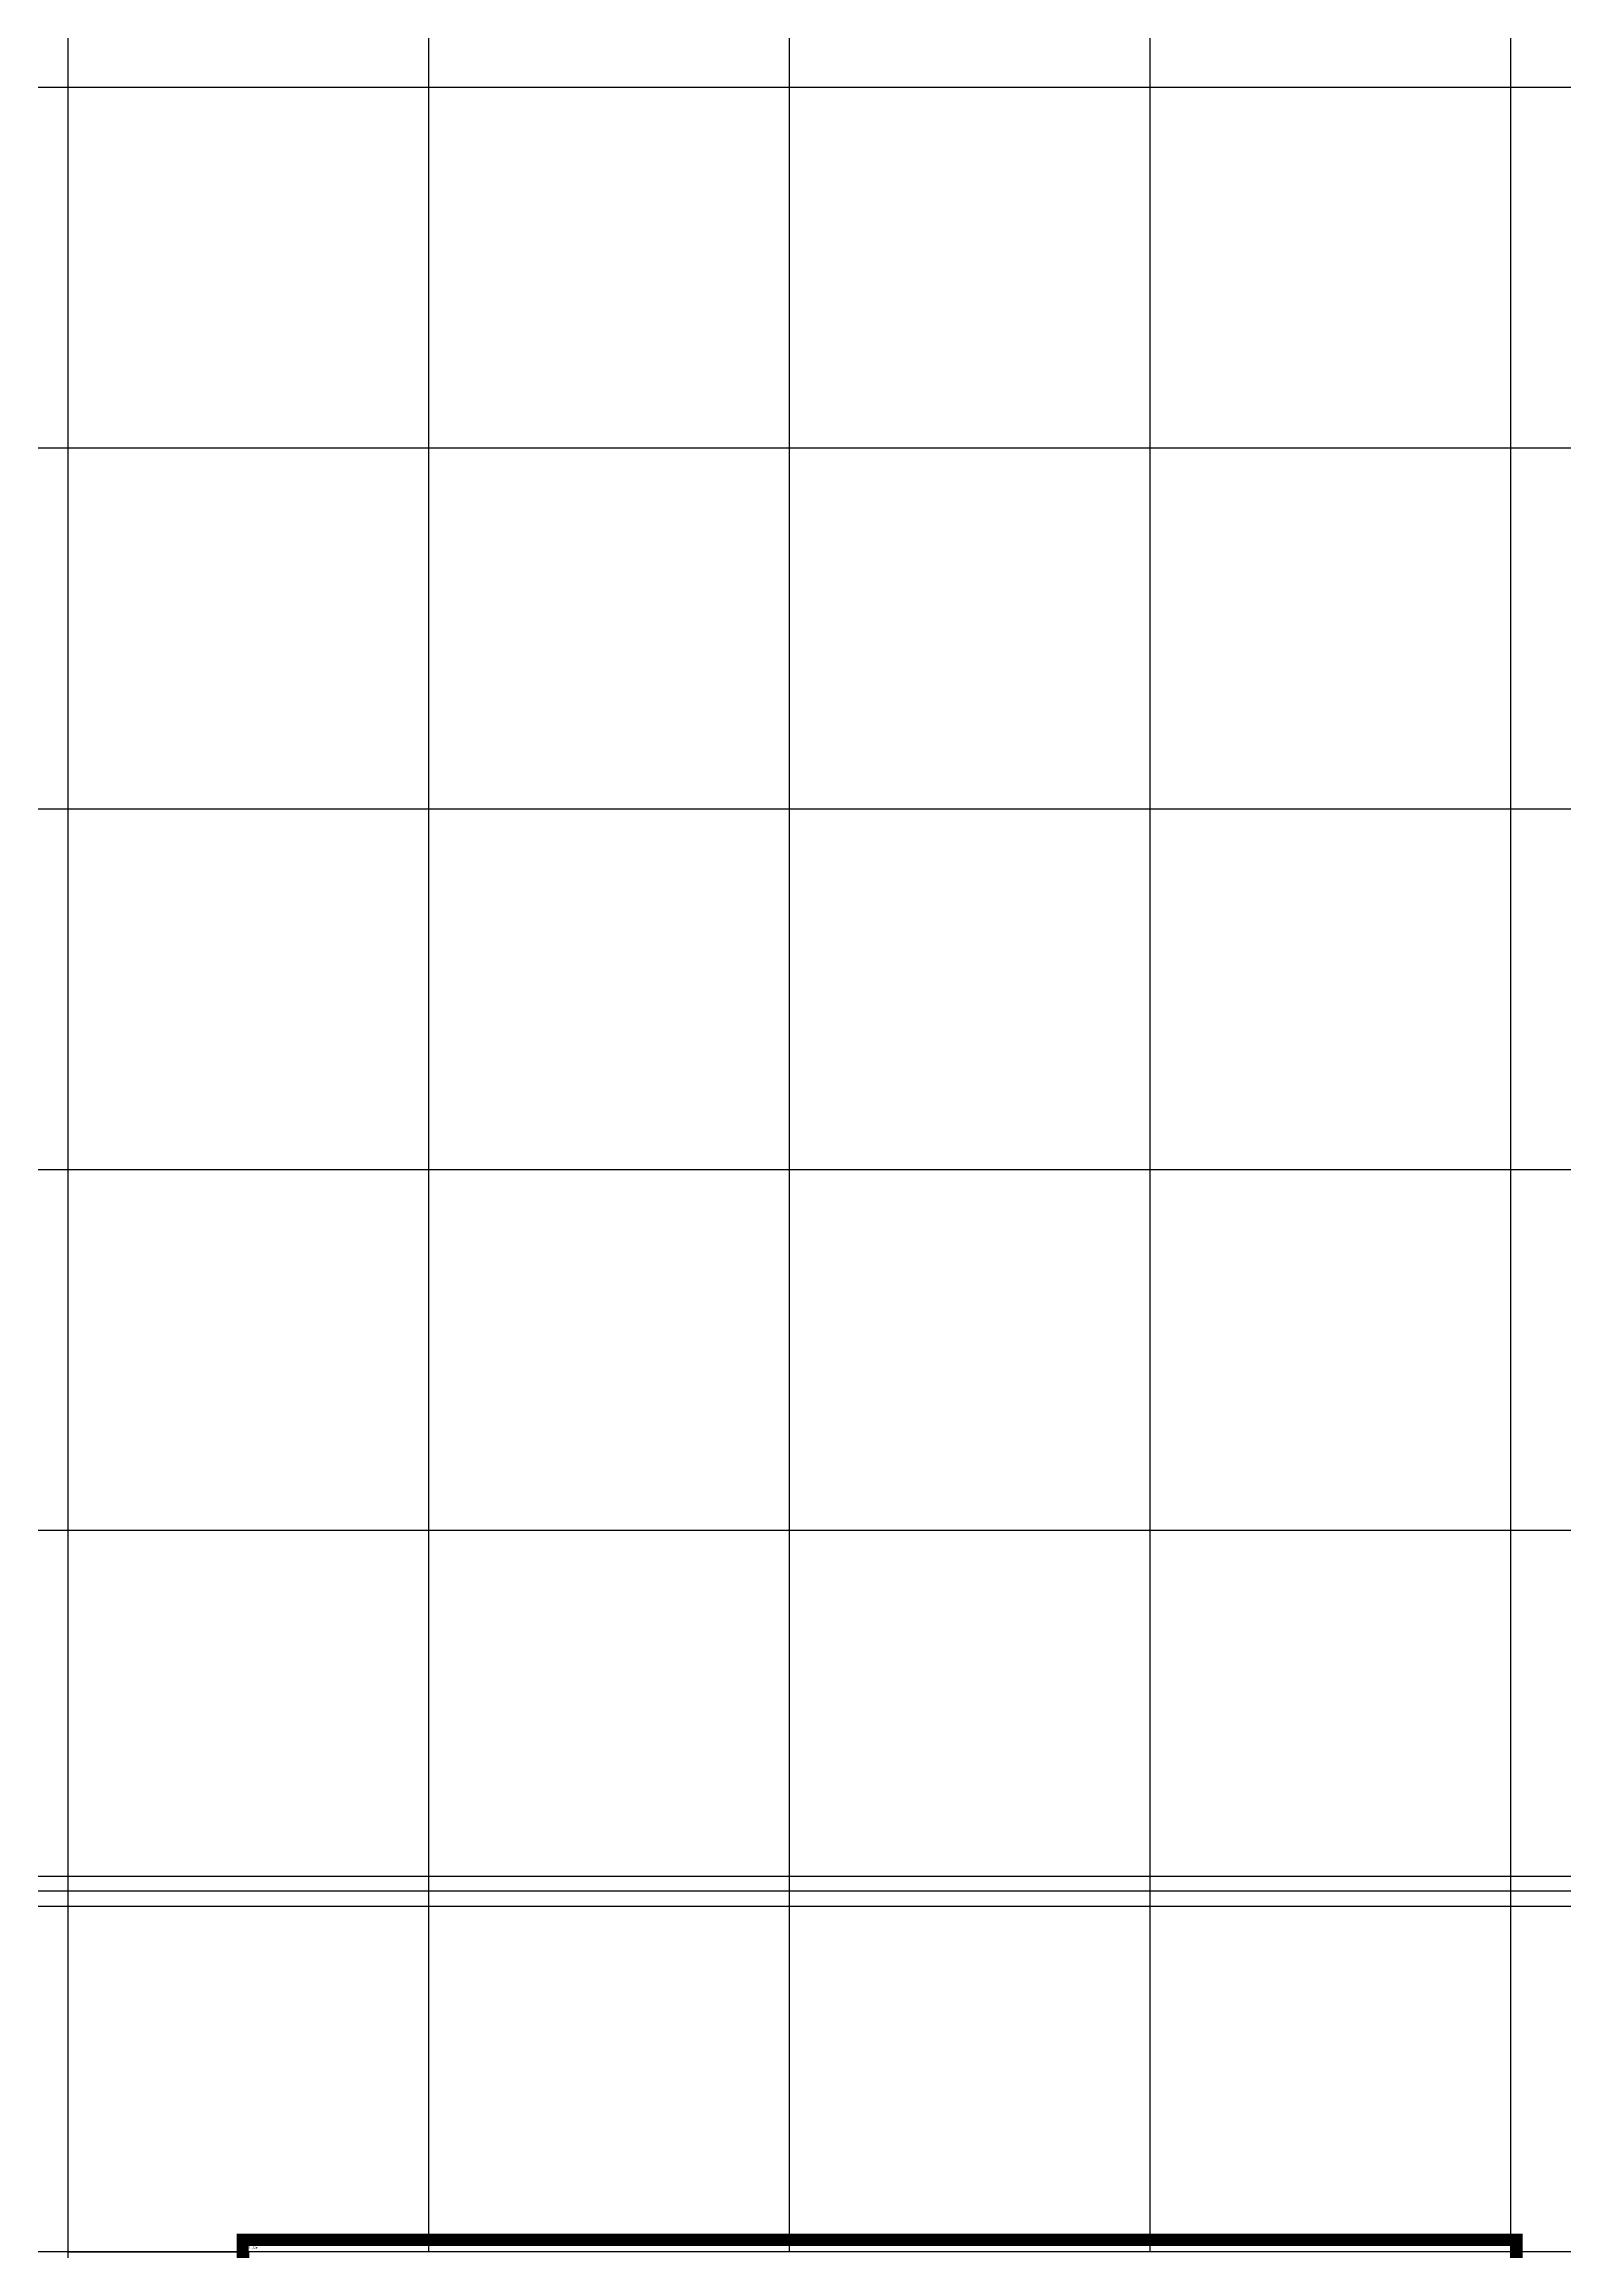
# Model space of a CAD drawing. Extents: x -32000 to 290600, y -96057 to 131250.
# Drawn here: x 198560 to 201090, y 78600 to 82272 of the extents above; entities that cross this region are included whole.
import ezdxf
from ezdxf.enums import TextEntityAlignment as Align

# ---------------------------------------------------------------- set-up
doc = ezdxf.new("R2010")
doc.units = 0
for name, color, linetype in [('XFDP30$0$A-W-P2D (50K)', 9, 'Continuous'), ('XFDR30-50K$0$A-R-Plan', 9, 'Continuous'), ('XFDR30-50K$0$A-R-Plan (50K_Abnormal)', 9, 'Continuous'), ('XFDR30-50K$0$A-Safety', 9, 'XFDR30-50K$0$FENCELINE-1')]:
    doc.layers.add(name, color=color, linetype=linetype)
doc.styles.add('XFDR30-50K$0$AA-TXT', font='isocp.shx', dxfattribs={"bigfont": 'chineset.shx'})
doc.linetypes.add('XFDR30-50K$0$FENCELINE-1', pattern='A,0.25,-0.1,[133,ltypeshp.shx,S=0.1,R=0,X=-0.1,Y=0],-0.1,0.19', length=0.64)

# ---------------------------------------------------------------- blocks, each defined once
blk = doc.blocks.new('XFDP30')
at = {"layer": 'XFDP30$0$A-W-P2D (50K)'}
for p, q in [((197650, 79225), (202260, 79225, 0)), ((197650, 79175), (202260, 79175, 0))]:
    blk.add_line(p, q, dxfattribs=at)
blk = doc.blocks.new('H12PL3')
blk.add_blockref('XFDP30', (0, 0))
blk = doc.blocks.new('*U223')
at = {"ltscale": 0.5, "const_width": 0.5}
blk.add_lwpolyline([(0, 0), (0, 61)], dxfattribs=at)
at = {"color": 1, "style": 'XFDR30-50K$0$AA-TXT', "width": 0.8}
for tag, p in [('NO.', (0.076, 0.07)), ('高度(H) m', (0.226, 0.07))]:
    blk.add_attdef(tag, text='', height=0.1, rotation=90, dxfattribs=at).set_placement(p, align=Align.MIDDLE_LEFT)
blk = doc.blocks.new('*U225')
at = {"ltscale": 0.5, "const_width": 0.5}
blk.add_lwpolyline([(0, 0), (0, 53.5)], dxfattribs=at)
at = {"color": 1, "style": 'XFDR30-50K$0$AA-TXT', "width": 0.8}
for tag, p in [('NO.', (0.076, 0.07)), ('高度(H) m', (0.226, 0.07))]:
    blk.add_attdef(tag, text='', height=0.1, rotation=90, dxfattribs=at).set_placement(p, align=Align.MIDDLE_LEFT)
blk = doc.blocks.new('XFDR30-50K')
at = {"layer": 'XFDR30-50K$0$A-R-Plan'}
for p, q in [((198600, 75, 0), (198600, 89925, 0)), ((199200, 78600), (199200, 89925, 0)), ((199800, 78600), (199800, 89925, 0)), ((200400, 78600), (200400, 89925, 0)), ((201000, 75, 0), (201000, 89925, 0)), ((204600, 82200), (174600, 82200)), ((204600, 81600), (174600, 81600)), ((243101, 81000), (174600, 81000)), ((243101, 80400), (174600, 80400)), ((204860.8, 79800), (174600, 79800)), ((204860.8, 79200), (174600, 79200)), ((243101, 78600), (174600, 78600))]:
    blk.add_line(p, q, dxfattribs=at)
at = {"layer": 'XFDR30-50K$0$A-R-Plan (50K_Abnormal)', "elevation": 0}
blk.add_lwpolyline([(198600, 78600), (198900, 78600), (198900, 78000), (198600, 78000)], close=True, dxfattribs=at)
at = {"layer": 'XFDR30-50K$0$A-Safety'}
ref = blk.add_blockref('*U225', (198880, 78620), dxfattribs=dict(at, xscale=40, yscale=40, zscale=40, rotation=270))
ref.add_attrib('高度(H) m', 'H=1.2m', dxfattribs={"layer": '0', "color": 1, "height": 4, "style": 'XFDR30-50K$0$AA-TXT', "width": 0.8}).set_placement((198901.4, 78607.3), align=Align.MIDDLE_LEFT)
ref = blk.add_blockref('*U223', (198890, 76190, 0), dxfattribs=dict(at, xscale=40, yscale=40, zscale=40))
ref.add_attrib('高度(H) m', 'H=1.2m', dxfattribs={"layer": '0', "color": 1, "height": 4, "rotation": 90, "style": 'XFDR30-50K$0$AA-TXT', "width": 0.8}).set_placement((198902.7, 76192.8, 0), align=Align.MIDDLE_LEFT)
ref = blk.add_blockref('*U223', (201010, 76190), dxfattribs=dict(at, xscale=40, yscale=40, zscale=40))
ref.add_attrib('高度(H) m', 'H=1.2m', dxfattribs={"layer": '0', "color": 1, "height": 4, "rotation": 90, "style": 'XFDR30-50K$0$AA-TXT', "width": 0.8}).set_placement((201022.7, 76192.8), align=Align.MIDDLE_LEFT)

msp = doc.modelspace()

# ---------------------------------------------------------------- block references
for name in ['H12PL3', 'XFDR30-50K']:
    msp.add_blockref(name, (0, 0))

doc.saveas('drawing.dxf')
